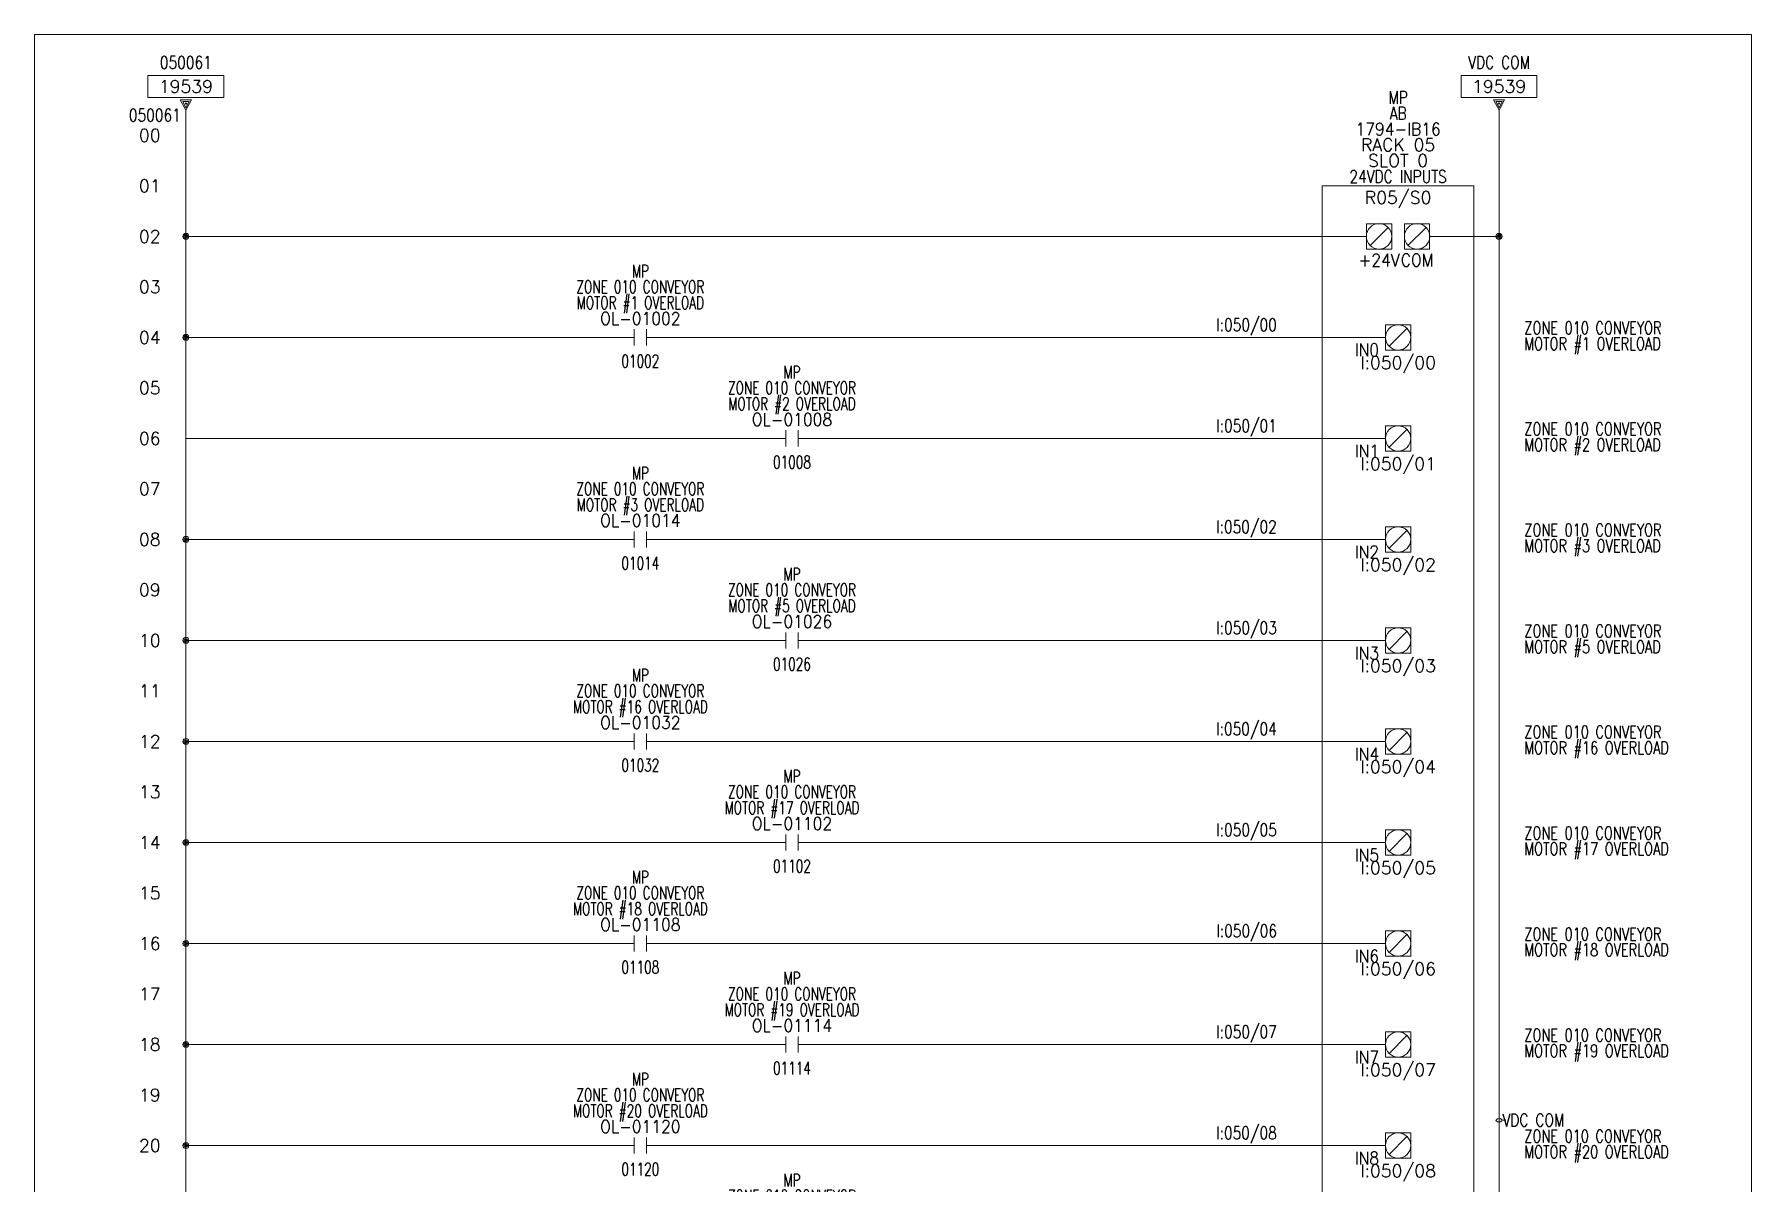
# Model space of a CAD drawing. Header units: inches. Extents: x 0 to 17, y 0 to 23.
# Drawn here: x 0 to 17, y 11.63 to 23 of the extents above; entities that cross this region are included whole.
import ezdxf
from ezdxf.enums import TextEntityAlignment as Align

# ---------------------------------------------------------------- set-up
doc = ezdxf.new("R2010")
doc.units = ezdxf.units.IN
doc.header["$MEASUREMENT"] = 0
doc.layers.get('0').update_dxf_attribs({"lineweight": 5})
for name, color, linetype, lineweight in [('DESC', 1, 'Continuous', 5), ('DESCCHILD', 1, 'Continuous', 5), ('LOC', 252, 'Continuous', 5), ('MISC', 2, 'Continuous', 5), ('SYMS', 7, 'Continuous', 5), ('TAGS', 2, 'Continuous', 5), ('TERMS', 2, 'Continuous', 5), ('Title_Block_Info', 2, 'Continuous', 5), ('WIREFIXED', 3, 'Continuous', 5), ('WIRENO', 1, 'Continuous', 5), ('WIRENO_DEST', 1, 'Continuous', 5), ('WIRES', 7, 'Continuous', 5), ('XREF', 1, 'Continuous', 5), ('XREFCHILD', 1, 'Continuous', 5)]:
    doc.layers.add(name, color=color, linetype=linetype, lineweight=lineweight)
doc.styles.get("Standard").update_dxf_attribs({"font": 'romans.shx'})
doc.styles.add('WD', font='romans.shx')

# ---------------------------------------------------------------- blocks, each defined once
blk = doc.blocks.new('WD_MLRH')
at = {"color": 2, "style": 'WD'}
blk.add_attdef('RUNGFIRST', text='', height=0.125, dxfattribs=at).set_placement((-0.25, 0), align=Align.MIDDLE_RIGHT)
at = {"style": 'WD', "flags": 1}
for tag, p in [('RUNGHORV', (-0.25, -0.127)), ('RUNGINC', (-0.25, -0.163)), ('WIRE-START', (-0.25, -0.356)), ('WIREMODE', (-0.25, -0.281)), ('RUNGDIST', (-0.25, -0.2)), ('RUNGCNT', (-0.25, -0.237)), ('WIREFMT', (-0.25, -0.321)), ('WIRE-GSUF', (-0.25, -0.396)), ('PH3SPACE', (-0.25, -0.437))]:
    blk.add_attdef(tag, text='', height=0.025, dxfattribs=at).set_placement(p, align=Align.RIGHT)
blk = doc.blocks.new('WDDOT')
for radius in [0.03, 0.0187, 0.00929]:
    blk.add_circle((0, 0), radius)
blk = doc.blocks.new('HOL21I')
at = {"linetype": 'Continuous'}
for p, q in [((-0.062, 0.08), (-0.062, -0.08)), ((0.062, 0.08), (0.062, -0.08))]:
    blk.add_line(p, q, dxfattribs=at)
at = {"style": 'WD'}
for tag, width, p in [('LOC', 0.7, (0, 0.594)), ('DESC1', 0.7, (0, 0.438)), ('DESC2', 0.7, (0, 0.281)), ('TAG2', 0.9, (0, 0.125)), ('XREF', 0.7, (0, -0.297)), ('INST', 0.7, (0, -0.438))]:
    blk.add_attdef(tag, text='', height=0.125, dxfattribs=dict(at, width=width)).set_placement(p, align=Align.CENTER)
for tag, p in [('X2LINK', (0, 0.25)), ('X8LINK', (0, -0.172))]:
    blk.add_attdef(tag, p, '', height=0.01, dxfattribs=at)
for tag, p, flags in [('X4TERM01', (-0.062, 0), 1), ('X1TERM02', (0.062, 0), 1), ('FAMILY', (0.097, 0.053), 9), ('CONTACT', (0.097, 0.036), 1)]:
    blk.add_attdef(tag, p, '', height=0.01, dxfattribs=dict(at, flags=flags))
at = {"linetype": 'Continuous', "style": 'WD', "flags": 8}
blk.add_attdef('TERM01', text='', height=0.125, dxfattribs=at).set_placement((-0.125, -0.016), align=Align.TOP_RIGHT)
blk.add_attdef('TERM02', text='', height=0.125, dxfattribs=at).set_placement((0.125, -0.016), align=Align.TOP_LEFT)
blk = doc.blocks.new('WD_WNV')
at = {"linetype": 'Continuous', "style": 'WD', "width": 0.8}
blk.add_attdef('WIRENO', text='', height=0.125, dxfattribs=at).set_placement((-0.05, 0), align=Align.MIDDLE_RIGHT)
blk = doc.blocks.new('PLCIO_F6C0')
at = {"layer": 'SYMS'}
for p, q in [((0.75, 0.5), (-0.75, 0.5)), ((-0.75, 0.5), (-0.75, -16.375)), ((0.75, -16.375), (0.75, 0.5)), ((-0.312, 0.125), (-0.062, 0.125)), ((-0.312, -0.125), (-0.312, 0.125)), ((-0.098, 0.089), (-0.277, -0.089)), ((-0.062, 0.125), (-0.062, -0.125)), ((0.062, 0.125), (0.312, 0.125)), ((0.062, -0.125), (0.062, 0.125)), ((0.277, 0.089), (0.098, -0.089)), ((0.312, 0.125), (0.312, -0.125)), ((-0.062, -0.125), (-0.312, -0.125)), ((0.312, -0.125), (0.062, -0.125)), ((-0.125, -0.875), (0.125, -0.875)), ((-0.125, -1.125), (-0.125, -0.875)), ((-0.125, -0.875), (0.125, -0.875)), ((-0.125, -1.125), (-0.125, -0.875)), ((0.088, -0.912), (-0.088, -1.088)), ((0.125, -0.875), (0.125, -1.125)), ((0.125, -0.875), (0.125, -1.125)), ((0.125, -1.125), (-0.125, -1.125)), ((0.125, -1.125), (-0.125, -1.125)), ((-0.125, -1.875), (0.125, -1.875)), ((-0.125, -2.125), (-0.125, -1.875)), ((-0.125, -1.875), (0.125, -1.875)), ((-0.125, -2.125), (-0.125, -1.875)), ((0.088, -1.912), (-0.088, -2.088)), ((0.125, -1.875), (0.125, -2.125)), ((0.125, -1.875), (0.125, -2.125)), ((0.125, -2.125), (-0.125, -2.125)), ((0.125, -2.125), (-0.125, -2.125)), ((-0.125, -2.875), (0.125, -2.875)), ((-0.125, -3.125), (-0.125, -2.875)), ((-0.125, -2.875), (0.125, -2.875)), ((-0.125, -3.125), (-0.125, -2.875)), ((0.125, -2.875), (0.125, -3.125)), ((0.125, -2.875), (0.125, -3.125)), ((0.088, -2.912), (-0.088, -3.088)), ((0.125, -3.125), (-0.125, -3.125)), ((0.125, -3.125), (-0.125, -3.125)), ((-0.125, -3.875), (0.125, -3.875)), ((-0.125, -4.125), (-0.125, -3.875)), ((-0.125, -3.875), (0.125, -3.875)), ((-0.125, -4.125), (-0.125, -3.875)), ((0.125, -3.875), (0.125, -4.125)), ((0.125, -3.875), (0.125, -4.125)), ((0.088, -3.912), (-0.088, -4.088)), ((0.125, -4.125), (-0.125, -4.125)), ((0.125, -4.125), (-0.125, -4.125)), ((-0.125, -4.875), (0.125, -4.875)), ((-0.125, -5.125), (-0.125, -4.875)), ((-0.125, -4.875), (0.125, -4.875)), ((-0.125, -5.125), (-0.125, -4.875)), ((0.088, -4.912), (-0.088, -5.088)), ((0.125, -4.875), (0.125, -5.125)), ((0.125, -4.875), (0.125, -5.125)), ((0.125, -5.125), (-0.125, -5.125)), ((0.125, -5.125), (-0.125, -5.125)), ((-0.125, -5.875), (0.125, -5.875)), ((-0.125, -6.125), (-0.125, -5.875)), ((-0.125, -5.875), (0.125, -5.875)), ((-0.125, -6.125), (-0.125, -5.875)), ((0.088, -5.912), (-0.088, -6.088)), ((0.125, -5.875), (0.125, -6.125)), ((0.125, -5.875), (0.125, -6.125)), ((0.125, -6.125), (-0.125, -6.125)), ((0.125, -6.125), (-0.125, -6.125)), ((-0.125, -6.875), (0.125, -6.875)), ((-0.125, -7.125), (-0.125, -6.875)), ((-0.125, -6.875), (0.125, -6.875)), ((-0.125, -7.125), (-0.125, -6.875)), ((0.088, -6.912), (-0.088, -7.088)), ((0.125, -6.875), (0.125, -7.125)), ((0.125, -6.875), (0.125, -7.125)), ((0.125, -7.125), (-0.125, -7.125)), ((0.125, -7.125), (-0.125, -7.125)), ((-0.125, -7.875), (0.125, -7.875)), ((-0.125, -8.125), (-0.125, -7.875)), ((-0.125, -7.875), (0.125, -7.875)), ((-0.125, -8.125), (-0.125, -7.875)), ((0.088, -7.912), (-0.088, -8.088)), ((0.125, -7.875), (0.125, -8.125)), ((0.125, -7.875), (0.125, -8.125)), ((0.125, -8.125), (-0.125, -8.125)), ((0.125, -8.125), (-0.125, -8.125)), ((-0.125, -8.875), (0.125, -8.875)), ((-0.125, -9.125), (-0.125, -8.875)), ((-0.125, -8.875), (0.125, -8.875)), ((-0.125, -9.125), (-0.125, -8.875)), ((0.088, -8.912), (-0.088, -9.088)), ((0.125, -8.875), (0.125, -9.125)), ((0.125, -8.875), (0.125, -9.125)), ((0.125, -9.125), (-0.125, -9.125)), ((0.125, -9.125), (-0.125, -9.125))]:
    blk.add_line(p, q, dxfattribs=at)
for centre, radius in [((-0.188, 0), 0.126), ((0.188, 0), 0.126), ((0, -1), 0.125), ((0, -2), 0.125), ((0, -3), 0.125), ((0, -4), 0.125), ((0, -5), 0.125), ((0, -6), 0.125), ((0, -7), 0.125), ((0, -8), 0.125), ((0, -9), 0.125)]:
    blk.add_circle(centre, radius, dxfattribs=at)
at = {"layer": 'SYMS', "style": 'WD'}
for tag, width, p in [('INST', 0.8, (0, 1.482)), ('LOC', 0.8, (0, 1.312)), ('MFG', 0.8, (0, 1.156)), ('CAT', 0.9, (0, 1)), ('DESC', 0.8, (0, 0.53)), ('TERM01L', 0.75, (-0.188, 0.156)), ('TERM01R', 0.75, (0.188, 0.156)), ('TERM02', 0.9, (0, -0.812)), ('TERM03', 0.9, (0, -1.812)), ('TERM04', 0.9, (0, -2.812)), ('TERM05', 0.9, (0, -3.812)), ('TERM06', 0.9, (0, -4.812)), ('TERM07', 0.9, (0, -5.812)), ('TERM08', 0.9, (0, -6.812)), ('TERM09', 0.9, (0, -7.812)), ('TERM10', 0.9, (0, -8.812)), ('TERM11', 0.9, (0, -9.812)), ('TERM12', 0.9, (0, -10.812)), ('TERM13', 0.9, (0, -11.812)), ('TERM14', 0.9, (0, -12.812)), ('TERM15', 0.9, (0, -13.812)), ('TERM16', 0.9, (0, -14.812)), ('TERM17', 0.9, (0, -15.812))]:
    blk.add_attdef(tag, text='', height=0.125, dxfattribs=dict(at, width=width)).set_placement(p, align=Align.CENTER)
at = {"layer": 'SYMS', "linetype": 'Continuous', "style": 'WD', "flags": 9}
blk.add_attdef('ASSYCODE', text='', height=0.01, dxfattribs=at).set_placement((0.23, 1.071), align=Align.CENTER)
at = {"layer": 'SYMS', "style": 'WD'}
for tag, p in [('LINE1', (0, 0.844)), ('LINE2', (0, 0.688)), ('TAG', (0, 0.322))]:
    blk.add_attdef(tag, text='', height=0.125, dxfattribs=at).set_placement(p, align=Align.CENTER)
at = {"layer": 'SYMS', "style": 'WD', "flags": 1}
for tag, p in [('X4TERM01L', (-0.312, 0)), ('X1TERM01R', (0.312, 0)), ('X4TERM02', (-0.125, -1)), ('X4TERM03', (-0.125, -2)), ('X4TERM04', (-0.125, -3)), ('X4TERM05', (-0.125, -4)), ('X4TERM06', (-0.125, -5)), ('X4TERM07', (-0.125, -6)), ('X4TERM08', (-0.125, -7)), ('X4TERM09', (-0.125, -8)), ('X4TERM10', (-0.125, -9)), ('X4TERM11', (-0.125, -10)), ('X4TERM12', (-0.125, -11)), ('X4TERM13', (-0.125, -12)), ('X4TERM14', (-0.125, -13)), ('X4TERM15', (-0.125, -14)), ('X4TERM16', (-0.125, -15)), ('X4TERM17', (-0.125, -16))]:
    blk.add_attdef(tag, p, '', height=0.01, dxfattribs=at)
at = {"layer": 'SYMS', "style": 'WD', "width": 0.9}
for tag, p in [('TERMDESC01L', (-0.188, -0.172)), ('TERMDESC01R', (0.188, -0.172))]:
    blk.add_attdef(tag, text='', height=0.125, dxfattribs=at).set_placement(p, align=Align.TOP_CENTER)
for tag, p in [('DESCA02', (1.25, -0.969)), ('DESCB02', (1.25, -1.125)), ('DESCC02', (1.25, -1.281)), ('DESCD02', (1.25, -1.438)), ('DESCE02', (1.25, -1.594)), ('DESCA03', (1.25, -1.969)), ('DESCB03', (1.25, -2.125)), ('DESCC03', (1.25, -2.281)), ('DESCD03', (1.25, -2.438)), ('DESCE03', (1.25, -2.594)), ('DESCA04', (1.25, -2.969)), ('DESCB04', (1.25, -3.125)), ('DESCC04', (1.25, -3.281)), ('DESCD04', (1.25, -3.438)), ('DESCE04', (1.25, -3.594)), ('DESCA05', (1.25, -3.969)), ('DESCB05', (1.25, -4.125)), ('DESCC05', (1.25, -4.281)), ('DESCD05', (1.25, -4.438)), ('DESCE05', (1.25, -4.594)), ('DESCA06', (1.25, -4.969)), ('DESCB06', (1.25, -5.125)), ('DESCC06', (1.25, -5.281)), ('DESCD06', (1.25, -5.438)), ('DESCE06', (1.25, -5.594)), ('DESCA07', (1.25, -5.969)), ('DESCB07', (1.25, -6.125)), ('DESCC07', (1.25, -6.281)), ('DESCD07', (1.25, -6.438)), ('DESCE07', (1.25, -6.594)), ('DESCA08', (1.25, -6.969)), ('DESCB08', (1.25, -7.125)), ('DESCC08', (1.25, -7.281)), ('DESCD08', (1.25, -7.438)), ('DESCE08', (1.25, -7.594)), ('DESCA09', (1.25, -7.969)), ('DESCB09', (1.25, -8.125)), ('DESCC09', (1.25, -8.281)), ('DESCD09', (1.25, -8.438)), ('DESCE09', (1.25, -8.594)), ('DESCA10', (1.25, -8.969)), ('DESCB10', (1.25, -9.125)), ('DESCC10', (1.25, -9.281)), ('DESCD10', (1.25, -9.438)), ('DESCE10', (1.25, -9.594)), ('DESCA11', (1.25, -9.969)), ('DESCB11', (1.25, -10.125)), ('DESCC11', (1.25, -10.281)), ('DESCD11', (1.25, -10.438)), ('DESCE11', (1.25, -10.594)), ('DESCA12', (1.25, -10.969)), ('DESCB12', (1.25, -11.125)), ('DESCC12', (1.25, -11.281)), ('DESCD12', (1.25, -11.438)), ('DESCE12', (1.25, -11.594)), ('DESCA13', (1.25, -11.969)), ('DESCB13', (1.25, -12.125)), ('DESCC13', (1.25, -12.281)), ('DESCD13', (1.25, -12.438)), ('DESCE13', (1.25, -12.594)), ('DESCA14', (1.25, -12.969)), ('DESCB14', (1.25, -13.125)), ('DESCC14', (1.25, -13.281)), ('DESCD14', (1.25, -13.438)), ('DESCE14', (1.25, -13.594)), ('DESCA15', (1.25, -13.969)), ('DESCB15', (1.25, -14.125)), ('DESCC15', (1.25, -14.281)), ('DESCD15', (1.25, -14.438)), ('DESCE15', (1.25, -14.594)), ('DESCA16', (1.25, -14.969)), ('DESCB16', (1.25, -15.125)), ('DESCC16', (1.25, -15.281)), ('DESCD16', (1.25, -15.438)), ('DESCE16', (1.25, -15.594)), ('DESCA17', (1.25, -15.969)), ('DESCB17', (1.25, -16.125)), ('DESCC17', (1.25, -16.281)), ('DESCD17', (1.25, -16.438)), ('DESCE17', (1.25, -16.594))]:
    blk.add_attdef(tag, p, '', height=0.125, dxfattribs=at)
for tag, p in [('TERMDESC02', (-0.188, -1.062)), ('TERMDESC03', (-0.188, -2.062)), ('TERMDESC04', (-0.188, -3.062)), ('TERMDESC05', (-0.188, -4.062)), ('TERMDESC06', (-0.188, -5.062)), ('TERMDESC07', (-0.188, -6.062)), ('TERMDESC08', (-0.188, -7.062)), ('TERMDESC09', (-0.188, -8.062)), ('TERMDESC10', (-0.188, -9.062)), ('TERMDESC11', (-0.188, -10.062)), ('TERMDESC12', (-0.188, -11.062)), ('TERMDESC13', (-0.188, -12.062)), ('TERMDESC14', (-0.188, -13.062)), ('TERMDESC15', (-0.188, -14.062)), ('TERMDESC16', (-0.188, -15.062)), ('TERMDESC17', (-0.188, -16.062))]:
    blk.add_attdef(tag, text='', height=0.125, dxfattribs=at).set_placement(p, align=Align.TOP_RIGHT)
at = {"layer": 'SYMS', "style": 'WD'}
for tag, p in [('TAGA02', (0, -1.188)), ('TAGA03', (0, -2.188)), ('TAGA04', (0, -3.188)), ('TAGA05', (0, -4.188)), ('TAGA06', (0, -5.188)), ('TAGA07', (0, -6.188)), ('TAGA08', (0, -7.188)), ('TAGA09', (0, -8.188)), ('TAGA10', (0, -9.188)), ('TAGA11', (0, -10.188)), ('TAGA12', (0, -11.188)), ('TAGA13', (0, -12.188)), ('TAGA14', (0, -13.188)), ('TAGA15', (0, -14.188)), ('TAGA16', (0, -15.188)), ('TAGA17', (0, -16.188))]:
    blk.add_attdef(tag, text='', height=0.125, dxfattribs=at).set_placement(p, align=Align.TOP_CENTER)
blk = doc.blocks.new('WD_WNH')
at = {"linetype": 'Continuous', "style": 'WD', "width": 0.8}
blk.add_attdef('WIRENO', text='', height=0.125, dxfattribs=at).set_placement((0, 0.0625), align=Align.CENTER)
blk = doc.blocks.new('TB_P')
at = {"color": 5, "linetype": 'Continuous'}
blk.add_lwpolyline([(0, 0), (17, 0), (17, 23), (0, 23)], close=True, dxfattribs=at)
at = {"color": 2, "linetype": 'Continuous', "style": 'WD', "flags": 1}
for tag, p in [('REV1_NO', (1.734, 3.29)), ('REV1_BY', (7.303, 3.29)), ('REV1_DATE', (9.562, 3.29)), ('REV2_NO', (1.734, 3.04)), ('REV2_BY', (7.303, 3.04)), ('REV2_DATE', (9.562, 3.04)), ('REV3_NO', (1.734, 2.79)), ('REV3_BY', (7.303, 2.79)), ('REV3_DATE', (9.562, 2.79)), ('REV4_NO', (1.734, 2.54)), ('REV4_BY', (7.303, 2.54)), ('REV4_DATE', (9.562, 2.54)), ('REV5_NO', (1.734, 2.29)), ('REV5_BY', (7.303, 2.29)), ('REV5_DATE', (9.562, 2.29)), ('REV6_NO', (1.734, 2.04)), ('REV6_BY', (7.303, 2.04)), ('REV6_DATE', (9.562, 2.04)), ('REV7_NO', (1.734, 1.79)), ('REV7_BY', (7.303, 1.79)), ('REV7_DATE', (9.562, 1.79)), ('REV8_NO', (1.734, 1.54)), ('REV8_BY', (7.303, 1.54)), ('REV8_DATE', (9.562, 1.54)), ('REV9_NO', (1.734, 1.29)), ('REV9_BY', (7.303, 1.29)), ('REV9_DATE', (9.562, 1.29))]:
    blk.add_attdef(tag, text='', height=0.15, dxfattribs=at).set_placement(p, align=Align.MIDDLE_CENTER)
for tag, p in [('REV1_CHANGE', (2.292, 3.29)), ('REV2_CHANGE', (2.292, 3.04)), ('REV3_CHANGE', (2.292, 2.79)), ('REV4_CHANGE', (2.292, 2.54)), ('REV5_CHANGE', (2.292, 2.29)), ('REV6_CHANGE', (2.292, 2.04)), ('REV7_CHANGE', (2.292, 1.79)), ('REV8_CHANGE', (2.292, 1.54)), ('REV9_CHANGE', (2.292, 1.29))]:
    blk.add_attdef(tag, text='', height=0.15, dxfattribs=at).set_placement(p, align=Align.MIDDLE_LEFT)
at = {"layer": 'Title_Block_Info', "ltscale": 0.1}
for tag, p in [('CUSTOMER', (6.842, 0.833)), ('JOB DESCRIPTION LINE', (6.842, 0.5)), ('DRAWING DESCRIPTION', (6.842, 0.167))]:
    blk.add_attdef(tag, text='', height=0.15, dxfattribs=at).set_placement(p, align=Align.MIDDLE_LEFT)
at = {"layer": 'Title_Block_Info', "ltscale": 0.1, "style": 'WD'}
for tag, p in [('JOB #', (12.752, 0.833)), ('SEC. NO.', (14.75, 0.833)), ('SHT. NO.', (16.312, 0.833)), ('NAME', (12.795, 0.5)), ('REV', (16.194, 0.5))]:
    blk.add_attdef(tag, text='', height=0.125, dxfattribs=at).set_placement(p, align=Align.MIDDLE_CENTER)
blk.add_attdef('DATE', text='', height=0.125, dxfattribs=at).set_placement((15.188, 0.5), align=Align.MIDDLE_RIGHT)
blk.add_attdef('FILE NUMBER', text='', height=0.125, dxfattribs=at).set_placement((12.591, 0.167), align=Align.MIDDLE_LEFT)
blk = doc.blocks.new('HA2D2')
for p, q in [((0.375, 0.344), (-0.375, 0.344)), ((-0.375, 0.344), (-0.375, 0.125)), ((0.375, 0.125), (0.375, 0.344)), ((-0.375, 0.125), (0.375, 0.125)), ((0.055, 0.102), (-0.055, 0.102)), ((-0.055, 0.102), (0, 0)), ((0, 0.023), (-0.031, 0.086)), ((-0.031, 0.086), (0.031, 0.086)), ((0, 0.055), (-0.008, 0.07)), ((-0.008, 0.07), (0.008, 0.07)), ((0, 0), (0.055, 0.102)), ((0.031, 0.086), (0, 0.023)), ((0.008, 0.07), (0, 0.055))]:
    blk.add_line(p, q)
at = {"style": 'WD', "width": 0.8, "flags": 8}
for tag, p in [('DESC1', (0, 0.722)), ('WIRENO', (0, 0.534))]:
    blk.add_attdef(tag, text='', height=0.125, dxfattribs=at).set_placement(p, align=Align.TOP_CENTER)
at = {"style": 'WD'}
blk.add_attdef('XREF', text='', height=0.125, dxfattribs=at).set_placement((0, 0.172), align=Align.CENTER)
at = {"style": 'WD', "flags": 1}
for tag, p in [('X8TERM01', (0, 0)), ('SIGCODE', (0.088, 0.066))]:
    blk.add_attdef(tag, p, '', height=0.01, dxfattribs=at)

msp = doc.modelspace()

# ---------------------------------------------------------------- linework, layer by layer
at = {"layer": 'WIRENO'}
msp.add_lwpolyline([(14.566, 12.251), (14.531, 12.251), (14.515, 12.266), (14.484, 12.265), (14.469, 12.249), (14.485, 12.234), (14.516, 12.235), (14.524, 12.243)], dxfattribs=at)
at = {"layer": 'WIRES'}
for p, q in [((1.5, 22.25), (1.5, 2.25)), ((14.5, 22.25), (14.5, 2.25)), ((1.5, 21), (13.188, 21)), ((13.812, 21), (14.5, 21)), ((1.5, 20), (5.938, 20)), ((6.062, 20), (13.375, 20)), ((1.5, 19), (7.438, 19)), ((7.562, 19), (13.375, 19)), ((1.5, 18), (5.937, 18)), ((6.062, 18), (13.375, 18)), ((1.5, 17), (7.438, 17)), ((7.563, 17), (13.375, 17)), ((1.5, 16), (5.937, 16)), ((6.062, 16), (13.375, 16)), ((1.5, 15), (7.438, 15)), ((7.563, 15), (13.375, 15)), ((1.5, 14), (5.937, 14)), ((6.062, 14), (13.375, 14)), ((1.5, 13), (7.438, 13)), ((7.563, 13), (13.375, 13)), ((1.5, 12), (5.937, 12)), ((6.062, 12), (13.375, 12))]:
    msp.add_line(p, q, dxfattribs=at)

# ---------------------------------------------------------------- block references
msp.add_blockref('TB_P', (0, 0))
msp.add_blockref('WD_MLRH', (1.5, 22)).add_auto_attribs({'RUNGFIRST': '00'})
at = {"layer": 'SYMS'}
ref = msp.add_blockref('HA2D2', (1.5, 22.25), dxfattribs=at)
ref.add_attrib('XREF', '19539', dxfattribs={"layer": 'XREF', "height": 0.125, "style": 'WD'}).set_placement((1.5, 22.422), align=Align.CENTER)
ref.add_attrib('WIRENO', '050061', dxfattribs={"layer": 'WIRENO_DEST', "height": 0.125, "style": 'WD', "width": 0.8, "flags": 8}).set_placement((1.5, 22.784), align=Align.TOP_CENTER)
ref = msp.add_blockref('HA2D2', (14.5, 22.25), dxfattribs=at)
ref.add_attrib('XREF', '19539', dxfattribs={"layer": 'XREF', "height": 0.125, "style": 'WD'}).set_placement((14.5, 22.422), align=Align.CENTER)
ref.add_attrib('WIRENO', 'VDC COM', dxfattribs={"layer": 'WIRENO_DEST', "height": 0.125, "style": 'WD', "width": 0.8, "flags": 8}).set_placement((14.5, 22.784), align=Align.TOP_CENTER)
ref = msp.add_blockref('PLCIO_F6C0', (13.5, 21), dxfattribs=at)
ref.add_attrib('TERMDESC01L', '+24V', dxfattribs={"layer": 'TERMS', "height": 0.125, "style": 'WD', "width": 0.9}).set_placement((13.312, 20.828), align=Align.TOP_CENTER)
ref.add_attrib('TERMDESC01R', 'COM', dxfattribs={"layer": 'TERMS', "height": 0.125, "style": 'WD', "width": 0.9}).set_placement((13.688, 20.828), align=Align.TOP_CENTER)
ref.add_attrib('CAT', '1794-IB16', dxfattribs={"layer": 'MISC', "height": 0.125, "style": 'WD', "width": 0.9}).set_placement((13.5, 22), align=Align.CENTER)
ref.add_attrib('TAG', 'R05/S0', dxfattribs={"layer": 'TAGS', "height": 0.125, "style": 'WD'}).set_placement((13.5, 21.322), align=Align.CENTER)
ref.add_attrib('LINE1', 'RACK 05', dxfattribs={"layer": 'MISC', "height": 0.125, "style": 'WD'}).set_placement((13.5, 21.844), align=Align.CENTER)
ref.add_attrib('DESC', '24VDC INPUTS', dxfattribs={"layer": 'DESC', "height": 0.125, "style": 'WD', "width": 0.8}).set_placement((13.5, 21.53), align=Align.CENTER)
ref.add_attrib('LINE2', 'SLOT 0', dxfattribs={"layer": 'MISC', "height": 0.125, "style": 'WD'}).set_placement((13.5, 21.688), align=Align.CENTER)
ref.add_attrib('MFG', 'AB', dxfattribs={"layer": 'MISC', "height": 0.125, "style": 'WD', "width": 0.8}).set_placement((13.5, 22.156), align=Align.CENTER)
ref.add_attrib('LOC', 'MP', dxfattribs={"layer": 'LOC', "height": 0.125, "style": 'WD', "width": 0.8}).set_placement((13.5, 22.312), align=Align.CENTER)
ref.add_attrib('TAGA02', 'I:050/00', dxfattribs={"layer": 'TAGS', "height": 0.125, "style": 'WD'}).set_placement((13.5, 19.812), align=Align.TOP_CENTER)
ref.add_attrib('DESCA02', 'ZONE 010 CONVEYOR', (14.75, 20.031), dxfattribs={"layer": 'DESC', "height": 0.125, "style": 'WD', "width": 0.75})
ref.add_attrib('DESCB02', 'MOTOR #1 OVERLOAD', (14.75, 19.875), dxfattribs={"layer": 'DESC', "height": 0.125, "style": 'WD', "width": 0.75})
ref.add_attrib('TERMDESC02', 'IN0', dxfattribs={"layer": 'TERMS', "height": 0.125, "style": 'WD', "width": 0.9}).set_placement((13.312, 19.938), align=Align.TOP_RIGHT)
ref.add_attrib('TAGA03', 'I:050/01', dxfattribs={"layer": 'TAGS', "height": 0.125, "style": 'WD'}).set_placement((13.5, 18.812), align=Align.TOP_CENTER)
ref.add_attrib('DESCA03', 'ZONE 010 CONVEYOR', (14.75, 19.031), dxfattribs={"layer": 'DESC', "height": 0.125, "style": 'WD', "width": 0.75})
ref.add_attrib('DESCB03', 'MOTOR #2 OVERLOAD', (14.75, 18.875), dxfattribs={"layer": 'DESC', "height": 0.125, "style": 'WD', "width": 0.75})
ref.add_attrib('TERMDESC03', 'IN1', dxfattribs={"layer": 'TERMS', "height": 0.125, "style": 'WD', "width": 0.9}).set_placement((13.312, 18.938), align=Align.TOP_RIGHT)
ref.add_attrib('TAGA04', 'I:050/02', dxfattribs={"layer": 'TAGS', "height": 0.125, "style": 'WD'}).set_placement((13.5, 17.812), align=Align.TOP_CENTER)
ref.add_attrib('DESCA04', 'ZONE 010 CONVEYOR', (14.75, 18.031), dxfattribs={"layer": 'DESC', "height": 0.125, "style": 'WD', "width": 0.75})
ref.add_attrib('DESCB04', 'MOTOR #3 OVERLOAD', (14.75, 17.875), dxfattribs={"layer": 'DESC', "height": 0.125, "style": 'WD', "width": 0.75})
ref.add_attrib('TERMDESC04', 'IN2', dxfattribs={"layer": 'TERMS', "height": 0.125, "style": 'WD', "width": 0.9}).set_placement((13.312, 17.938), align=Align.TOP_RIGHT)
ref.add_attrib('TAGA05', 'I:050/03', dxfattribs={"layer": 'TAGS', "height": 0.125, "style": 'WD'}).set_placement((13.5, 16.812), align=Align.TOP_CENTER)
ref.add_attrib('DESCA05', 'ZONE 010 CONVEYOR', (14.75, 17.031), dxfattribs={"layer": 'DESC', "height": 0.125, "style": 'WD', "width": 0.75})
ref.add_attrib('DESCB05', 'MOTOR #5 OVERLOAD', (14.75, 16.875), dxfattribs={"layer": 'DESC', "height": 0.125, "style": 'WD', "width": 0.75})
ref.add_attrib('TERMDESC05', 'IN3', dxfattribs={"layer": 'TERMS', "height": 0.125, "style": 'WD', "width": 0.9}).set_placement((13.312, 16.938), align=Align.TOP_RIGHT)
ref.add_attrib('TAGA06', 'I:050/04', dxfattribs={"layer": 'TAGS', "height": 0.125, "style": 'WD'}).set_placement((13.5, 15.812), align=Align.TOP_CENTER)
ref.add_attrib('DESCA06', 'ZONE 010 CONVEYOR', (14.75, 16.031), dxfattribs={"layer": 'DESC', "height": 0.125, "style": 'WD', "width": 0.75})
ref.add_attrib('DESCB06', 'MOTOR #16 OVERLOAD', (14.75, 15.875), dxfattribs={"layer": 'DESC', "height": 0.125, "style": 'WD', "width": 0.75})
ref.add_attrib('TERMDESC06', 'IN4', dxfattribs={"layer": 'TERMS', "height": 0.125, "style": 'WD', "width": 0.9}).set_placement((13.312, 15.938), align=Align.TOP_RIGHT)
ref.add_attrib('TAGA07', 'I:050/05', dxfattribs={"layer": 'TAGS', "height": 0.125, "style": 'WD'}).set_placement((13.5, 14.812), align=Align.TOP_CENTER)
ref.add_attrib('DESCA07', 'ZONE 010 CONVEYOR', (14.75, 15.031), dxfattribs={"layer": 'DESC', "height": 0.125, "style": 'WD', "width": 0.75})
ref.add_attrib('DESCB07', 'MOTOR #17 OVERLOAD', (14.75, 14.875), dxfattribs={"layer": 'DESC', "height": 0.125, "style": 'WD', "width": 0.75})
ref.add_attrib('TERMDESC07', 'IN5', dxfattribs={"layer": 'TERMS', "height": 0.125, "style": 'WD', "width": 0.9}).set_placement((13.312, 14.938), align=Align.TOP_RIGHT)
ref.add_attrib('TAGA08', 'I:050/06', dxfattribs={"layer": 'TAGS', "height": 0.125, "style": 'WD'}).set_placement((13.5, 13.812), align=Align.TOP_CENTER)
ref.add_attrib('DESCA08', 'ZONE 010 CONVEYOR', (14.75, 14.031), dxfattribs={"layer": 'DESC', "height": 0.125, "style": 'WD', "width": 0.75})
ref.add_attrib('DESCB08', 'MOTOR #18 OVERLOAD', (14.75, 13.875), dxfattribs={"layer": 'DESC', "height": 0.125, "style": 'WD', "width": 0.75})
ref.add_attrib('TERMDESC08', 'IN6', dxfattribs={"layer": 'TERMS', "height": 0.125, "style": 'WD', "width": 0.9}).set_placement((13.312, 13.938), align=Align.TOP_RIGHT)
ref.add_attrib('TAGA09', 'I:050/07', dxfattribs={"layer": 'TAGS', "height": 0.125, "style": 'WD'}).set_placement((13.5, 12.812), align=Align.TOP_CENTER)
ref.add_attrib('DESCA09', 'ZONE 010 CONVEYOR', (14.75, 13.031), dxfattribs={"layer": 'DESC', "height": 0.125, "style": 'WD', "width": 0.75})
ref.add_attrib('DESCB09', 'MOTOR #19 OVERLOAD', (14.75, 12.875), dxfattribs={"layer": 'DESC', "height": 0.125, "style": 'WD', "width": 0.75})
ref.add_attrib('TERMDESC09', 'IN7', dxfattribs={"layer": 'TERMS', "height": 0.125, "style": 'WD', "width": 0.9}).set_placement((13.312, 12.938), align=Align.TOP_RIGHT)
ref.add_attrib('TAGA10', 'I:050/08', dxfattribs={"layer": 'TAGS', "height": 0.125, "style": 'WD'}).set_placement((13.5, 11.812), align=Align.TOP_CENTER)
ref.add_attrib('DESCA10', 'ZONE 010 CONVEYOR', (14.75, 12.031), dxfattribs={"layer": 'DESC', "height": 0.125, "style": 'WD', "width": 0.75})
ref.add_attrib('DESCB10', 'MOTOR #20 OVERLOAD', (14.75, 11.875), dxfattribs={"layer": 'DESC', "height": 0.125, "style": 'WD', "width": 0.75})
ref.add_attrib('TERMDESC10', 'IN8', dxfattribs={"layer": 'TERMS', "height": 0.125, "style": 'WD', "width": 0.9}).set_placement((13.312, 11.938), align=Align.TOP_RIGHT)
for p in [(1.5, 21), (14.5, 21), (1.5, 20), (1.5, 18), (1.5, 17), (1.5, 16), (1.5, 15), (1.5, 14), (1.5, 13), (1.5, 12)]:
    msp.add_blockref('WDDOT', p, dxfattribs=at)
ref = msp.add_blockref('HOL21I', (5.999, 20), dxfattribs=at)
ref.add_attrib('TAG2', 'OL-01002', dxfattribs={"layer": 'TAGS', "height": 0.125, "style": 'WD', "width": 0.9}).set_placement((5.999, 20.125), align=Align.CENTER)
ref.add_attrib('DESC1', 'ZONE 010 CONVEYOR', dxfattribs={"layer": 'DESCCHILD', "height": 0.125, "style": 'WD', "width": 0.7}).set_placement((5.999, 20.438), align=Align.CENTER)
ref.add_attrib('DESC2', 'MOTOR #1 OVERLOAD', dxfattribs={"layer": 'DESCCHILD', "height": 0.125, "style": 'WD', "width": 0.7}).set_placement((5.999, 20.281), align=Align.CENTER)
ref.add_attrib('XREF', '01002', dxfattribs={"layer": 'XREFCHILD', "height": 0.125, "style": 'WD', "width": 0.7}).set_placement((5.999, 19.703), align=Align.CENTER)
ref.add_attrib('LOC', 'MP', dxfattribs={"layer": 'LOC', "height": 0.125, "style": 'WD', "width": 0.7}).set_placement((5.999, 20.594), align=Align.CENTER)
ref = msp.add_blockref('HOL21I', (7.5, 19), dxfattribs=at)
ref.add_attrib('TAG2', 'OL-01008', dxfattribs={"layer": 'TAGS', "height": 0.125, "style": 'WD', "width": 0.9}).set_placement((7.5, 19.125), align=Align.CENTER)
ref.add_attrib('DESC1', 'ZONE 010 CONVEYOR', dxfattribs={"layer": 'DESCCHILD', "height": 0.125, "style": 'WD', "width": 0.7}).set_placement((7.5, 19.438), align=Align.CENTER)
ref.add_attrib('DESC2', 'MOTOR #2 OVERLOAD', dxfattribs={"layer": 'DESCCHILD', "height": 0.125, "style": 'WD', "width": 0.7}).set_placement((7.5, 19.281), align=Align.CENTER)
ref.add_attrib('XREF', '01008', dxfattribs={"layer": 'XREFCHILD', "height": 0.125, "style": 'WD', "width": 0.7}).set_placement((7.5, 18.703), align=Align.CENTER)
ref.add_attrib('LOC', 'MP', dxfattribs={"layer": 'LOC', "height": 0.125, "style": 'WD', "width": 0.7}).set_placement((7.5, 19.594), align=Align.CENTER)
ref = msp.add_blockref('HOL21I', (5.999, 18), dxfattribs=at)
ref.add_attrib('TAG2', 'OL-01014', dxfattribs={"layer": 'TAGS', "height": 0.125, "style": 'WD', "width": 0.9}).set_placement((5.999, 18.125), align=Align.CENTER)
ref.add_attrib('DESC1', 'ZONE 010 CONVEYOR', dxfattribs={"layer": 'DESCCHILD', "height": 0.125, "style": 'WD', "width": 0.7}).set_placement((5.999, 18.438), align=Align.CENTER)
ref.add_attrib('DESC2', 'MOTOR #3 OVERLOAD', dxfattribs={"layer": 'DESCCHILD', "height": 0.125, "style": 'WD', "width": 0.7}).set_placement((5.999, 18.281), align=Align.CENTER)
ref.add_attrib('XREF', '01014', dxfattribs={"layer": 'XREFCHILD', "height": 0.125, "style": 'WD', "width": 0.7}).set_placement((5.999, 17.703), align=Align.CENTER)
ref.add_attrib('LOC', 'MP', dxfattribs={"layer": 'LOC', "height": 0.125, "style": 'WD', "width": 0.7}).set_placement((5.999, 18.594), align=Align.CENTER)
ref = msp.add_blockref('HOL21I', (7.5, 17), dxfattribs=at)
ref.add_attrib('TAG2', 'OL-01026', dxfattribs={"layer": 'TAGS', "height": 0.125, "style": 'WD', "width": 0.9}).set_placement((7.5, 17.125), align=Align.CENTER)
ref.add_attrib('DESC1', 'ZONE 010 CONVEYOR', dxfattribs={"layer": 'DESCCHILD', "height": 0.125, "style": 'WD', "width": 0.7}).set_placement((7.5, 17.438), align=Align.CENTER)
ref.add_attrib('DESC2', 'MOTOR #5 OVERLOAD', dxfattribs={"layer": 'DESCCHILD', "height": 0.125, "style": 'WD', "width": 0.7}).set_placement((7.5, 17.281), align=Align.CENTER)
ref.add_attrib('XREF', '01026', dxfattribs={"layer": 'XREFCHILD', "height": 0.125, "style": 'WD', "width": 0.7}).set_placement((7.5, 16.703), align=Align.CENTER)
ref.add_attrib('LOC', 'MP', dxfattribs={"layer": 'LOC', "height": 0.125, "style": 'WD', "width": 0.7}).set_placement((7.5, 17.594), align=Align.CENTER)
ref = msp.add_blockref('HOL21I', (5.999, 16), dxfattribs=at)
ref.add_attrib('TAG2', 'OL-01032', dxfattribs={"layer": 'TAGS', "height": 0.125, "style": 'WD', "width": 0.9}).set_placement((5.999, 16.125), align=Align.CENTER)
ref.add_attrib('DESC1', 'ZONE 010 CONVEYOR', dxfattribs={"layer": 'DESCCHILD', "height": 0.125, "style": 'WD', "width": 0.7}).set_placement((5.999, 16.438), align=Align.CENTER)
ref.add_attrib('DESC2', 'MOTOR #16 OVERLOAD', dxfattribs={"layer": 'DESCCHILD', "height": 0.125, "style": 'WD', "width": 0.7}).set_placement((5.999, 16.281), align=Align.CENTER)
ref.add_attrib('XREF', '01032', dxfattribs={"layer": 'XREFCHILD', "height": 0.125, "style": 'WD', "width": 0.7}).set_placement((5.999, 15.703), align=Align.CENTER)
ref.add_attrib('LOC', 'MP', dxfattribs={"layer": 'LOC', "height": 0.125, "style": 'WD', "width": 0.7}).set_placement((5.999, 16.594), align=Align.CENTER)
ref = msp.add_blockref('HOL21I', (7.5, 15), dxfattribs=at)
ref.add_attrib('TAG2', 'OL-01102', dxfattribs={"layer": 'TAGS', "height": 0.125, "style": 'WD', "width": 0.9}).set_placement((7.5, 15.125), align=Align.CENTER)
ref.add_attrib('DESC1', 'ZONE 010 CONVEYOR', dxfattribs={"layer": 'DESCCHILD', "height": 0.125, "style": 'WD', "width": 0.7}).set_placement((7.5, 15.438), align=Align.CENTER)
ref.add_attrib('DESC2', 'MOTOR #17 OVERLOAD', dxfattribs={"layer": 'DESCCHILD', "height": 0.125, "style": 'WD', "width": 0.7}).set_placement((7.5, 15.281), align=Align.CENTER)
ref.add_attrib('XREF', '01102', dxfattribs={"layer": 'XREFCHILD', "height": 0.125, "style": 'WD', "width": 0.7}).set_placement((7.5, 14.703), align=Align.CENTER)
ref.add_attrib('LOC', 'MP', dxfattribs={"layer": 'LOC', "height": 0.125, "style": 'WD', "width": 0.7}).set_placement((7.5, 15.594), align=Align.CENTER)
ref = msp.add_blockref('HOL21I', (5.999, 14), dxfattribs=at)
ref.add_attrib('TAG2', 'OL-01108', dxfattribs={"layer": 'TAGS', "height": 0.125, "style": 'WD', "width": 0.9}).set_placement((5.999, 14.125), align=Align.CENTER)
ref.add_attrib('DESC1', 'ZONE 010 CONVEYOR', dxfattribs={"layer": 'DESCCHILD', "height": 0.125, "style": 'WD', "width": 0.7}).set_placement((5.999, 14.438), align=Align.CENTER)
ref.add_attrib('DESC2', 'MOTOR #18 OVERLOAD', dxfattribs={"layer": 'DESCCHILD', "height": 0.125, "style": 'WD', "width": 0.7}).set_placement((5.999, 14.281), align=Align.CENTER)
ref.add_attrib('XREF', '01108', dxfattribs={"layer": 'XREFCHILD', "height": 0.125, "style": 'WD', "width": 0.7}).set_placement((5.999, 13.703), align=Align.CENTER)
ref.add_attrib('LOC', 'MP', dxfattribs={"layer": 'LOC', "height": 0.125, "style": 'WD', "width": 0.7}).set_placement((5.999, 14.594), align=Align.CENTER)
ref = msp.add_blockref('HOL21I', (7.5, 13), dxfattribs=at)
ref.add_attrib('TAG2', 'OL-01114', dxfattribs={"layer": 'TAGS', "height": 0.125, "style": 'WD', "width": 0.9}).set_placement((7.5, 13.125), align=Align.CENTER)
ref.add_attrib('DESC1', 'ZONE 010 CONVEYOR', dxfattribs={"layer": 'DESCCHILD', "height": 0.125, "style": 'WD', "width": 0.7}).set_placement((7.5, 13.438), align=Align.CENTER)
ref.add_attrib('DESC2', 'MOTOR #19 OVERLOAD', dxfattribs={"layer": 'DESCCHILD', "height": 0.125, "style": 'WD', "width": 0.7}).set_placement((7.5, 13.281), align=Align.CENTER)
ref.add_attrib('XREF', '01114', dxfattribs={"layer": 'XREFCHILD', "height": 0.125, "style": 'WD', "width": 0.7}).set_placement((7.5, 12.703), align=Align.CENTER)
ref.add_attrib('LOC', 'MP', dxfattribs={"layer": 'LOC', "height": 0.125, "style": 'WD', "width": 0.7}).set_placement((7.5, 13.594), align=Align.CENTER)
ref = msp.add_blockref('HOL21I', (5.999, 12), dxfattribs=at)
ref.add_attrib('TAG2', 'OL-01120', dxfattribs={"layer": 'TAGS', "height": 0.125, "style": 'WD', "width": 0.9}).set_placement((5.999, 12.125), align=Align.CENTER)
ref.add_attrib('DESC1', 'ZONE 010 CONVEYOR', dxfattribs={"layer": 'DESCCHILD', "height": 0.125, "style": 'WD', "width": 0.7}).set_placement((5.999, 12.438), align=Align.CENTER)
ref.add_attrib('DESC2', 'MOTOR #20 OVERLOAD', dxfattribs={"layer": 'DESCCHILD', "height": 0.125, "style": 'WD', "width": 0.7}).set_placement((5.999, 12.281), align=Align.CENTER)
ref.add_attrib('XREF', '01120', dxfattribs={"layer": 'XREFCHILD', "height": 0.125, "style": 'WD', "width": 0.7}).set_placement((5.999, 11.703), align=Align.CENTER)
ref.add_attrib('LOC', 'MP', dxfattribs={"layer": 'LOC', "height": 0.125, "style": 'WD', "width": 0.7}).set_placement((5.999, 12.594), align=Align.CENTER)
ref = msp.add_blockref('HOL21I', (7.5, 11), dxfattribs=at)
ref.add_attrib('TAG2', 'OL-01126', dxfattribs={"layer": 'TAGS', "height": 0.125, "style": 'WD', "width": 0.9}).set_placement((7.5, 11.125), align=Align.CENTER)
ref.add_attrib('DESC1', 'ZONE 010 CONVEYOR', dxfattribs={"layer": 'DESCCHILD', "height": 0.125, "style": 'WD', "width": 0.7}).set_placement((7.5, 11.438), align=Align.CENTER)
ref.add_attrib('DESC2', 'MOTOR #21 OVERLOAD', dxfattribs={"layer": 'DESCCHILD', "height": 0.125, "style": 'WD', "width": 0.7}).set_placement((7.5, 11.281), align=Align.CENTER)
ref.add_attrib('XREF', '01126', dxfattribs={"layer": 'XREFCHILD', "height": 0.125, "style": 'WD', "width": 0.7}).set_placement((7.5, 10.703), align=Align.CENTER)
ref.add_attrib('LOC', 'MP', dxfattribs={"layer": 'LOC', "height": 0.125, "style": 'WD', "width": 0.7}).set_placement((7.5, 11.594), align=Align.CENTER)
at = {"layer": 'WIREFIXED'}
ref = msp.add_blockref('WD_WNH', (12, 20), dxfattribs=at)
ref.add_attrib('WIRENOF', 'I:050/00', dxfattribs={"linetype": 'Continuous', "height": 0.125, "style": 'WD', "width": 0.8}).set_placement((12, 20.062), align=Align.CENTER)
ref = msp.add_blockref('WD_WNH', (12, 19), dxfattribs=at)
ref.add_attrib('WIRENOF', 'I:050/01', dxfattribs={"linetype": 'Continuous', "height": 0.125, "style": 'WD', "width": 0.8}).set_placement((12, 19.062), align=Align.CENTER)
ref = msp.add_blockref('WD_WNH', (11.999, 18), dxfattribs=at)
ref.add_attrib('WIRENOF', 'I:050/02', dxfattribs={"linetype": 'Continuous', "height": 0.125, "style": 'WD', "width": 0.8}).set_placement((11.999, 18.062), align=Align.CENTER)
ref = msp.add_blockref('WD_WNH', (12, 17), dxfattribs=at)
ref.add_attrib('WIRENOF', 'I:050/03', dxfattribs={"linetype": 'Continuous', "height": 0.125, "style": 'WD', "width": 0.8}).set_placement((12, 17.062), align=Align.CENTER)
ref = msp.add_blockref('WD_WNH', (11.999, 16), dxfattribs=at)
ref.add_attrib('WIRENOF', 'I:050/04', dxfattribs={"linetype": 'Continuous', "height": 0.125, "style": 'WD', "width": 0.8}).set_placement((11.999, 16.062), align=Align.CENTER)
ref = msp.add_blockref('WD_WNH', (12, 15), dxfattribs=at)
ref.add_attrib('WIRENOF', 'I:050/05', dxfattribs={"linetype": 'Continuous', "height": 0.125, "style": 'WD', "width": 0.8}).set_placement((12, 15.062), align=Align.CENTER)
ref = msp.add_blockref('WD_WNH', (12.001, 14), dxfattribs=at)
ref.add_attrib('WIRENOF', 'I:050/06', dxfattribs={"linetype": 'Continuous', "height": 0.125, "style": 'WD', "width": 0.8}).set_placement((12.001, 14.062), align=Align.CENTER)
ref = msp.add_blockref('WD_WNH', (12, 13), dxfattribs=at)
ref.add_attrib('WIRENOF', 'I:050/07', dxfattribs={"linetype": 'Continuous', "height": 0.125, "style": 'WD', "width": 0.8}).set_placement((12, 13.062), align=Align.CENTER)
ref = msp.add_blockref('WD_WNH', (11.999, 12), dxfattribs=at)
ref.add_attrib('WIRENOF', 'I:050/08', dxfattribs={"linetype": 'Continuous', "height": 0.125, "style": 'WD', "width": 0.8}).set_placement((11.999, 12.062), align=Align.CENTER)
at = {"layer": 'WIRENO'}
ref = msp.add_blockref('WD_WNV', (1.5, 22.2), dxfattribs=at)
ref.add_attrib('WIRENO', '050061', dxfattribs={"linetype": 'Continuous', "height": 0.125, "style": 'WD', "width": 0.8}).set_placement((1.45, 22.2), align=Align.MIDDLE_RIGHT)
ref = msp.add_blockref('WD_WNV', (14.5, 12.25), dxfattribs=at)
ref.add_attrib('WIRENO', 'VDC COM', dxfattribs={"linetype": 'Continuous', "height": 0.125, "style": 'WD', "width": 0.8}).set_placement((15.146, 12.252), align=Align.MIDDLE_RIGHT)

# ---------------------------------------------------------------- texts
at = {"color": 2, "style": 'WD'}
for s, p in [('01', (1.25, 21.5)), ('02', (1.25, 21)), ('03', (1.25, 20.5)), ('04', (1.25, 20)), ('05', (1.25, 19.5)), ('06', (1.25, 19)), ('07', (1.25, 18.5)), ('08', (1.25, 18)), ('09', (1.25, 17.5)), ('10', (1.25, 17)), ('11', (1.25, 16.5)), ('12', (1.25, 16)), ('13', (1.25, 15.5)), ('14', (1.25, 15)), ('15', (1.25, 14.5)), ('16', (1.25, 14)), ('17', (1.25, 13.5)), ('18', (1.25, 13)), ('19', (1.25, 12.5)), ('20', (1.25, 12))]:
    msp.add_text(s, height=0.125, dxfattribs=at).set_placement(p, align=Align.MIDDLE_RIGHT)

doc.saveas('drawing.dxf')
